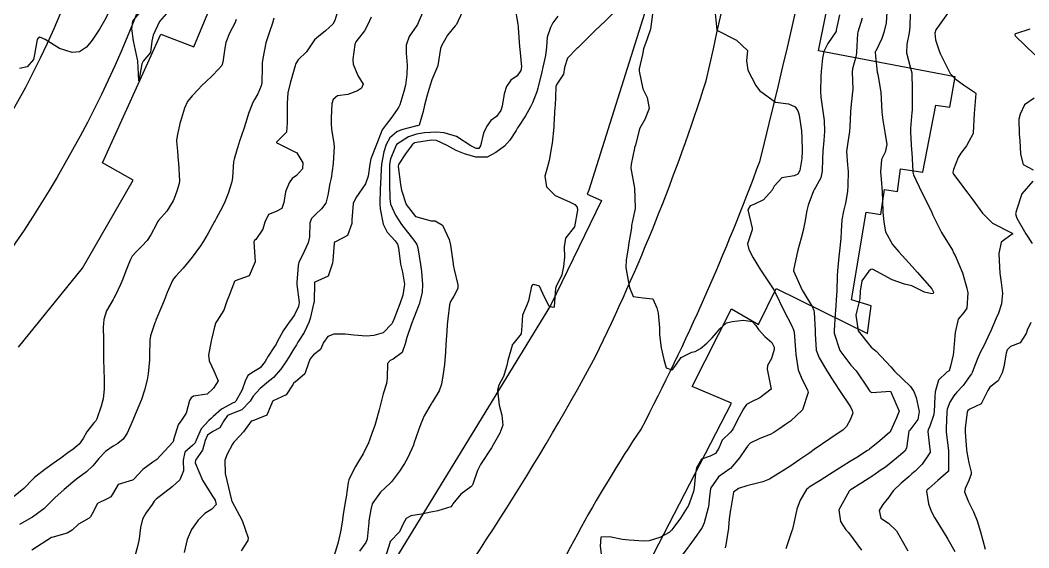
# Model space of a CAD drawing. Header units: metres. Extents: x 286371 to 293043, y 7462578 to 7466404.
# Drawn here: x 292310.4 to 292411.8, y 7462914.2 to 7462967.2 of the extents above; entities that cross this region are included whole.
import ezdxf

# ---------------------------------------------------------------- set-up
doc = ezdxf.new("R2010")
doc.units = ezdxf.units.M
doc.header["$MEASUREMENT"] = 0
for name, color, linetype in [('Curvas de Nivel 1m', 11, 'Continuous'), ('Curvas de Nivel 5m', 15, 'Continuous'), ('Edificações', 30, 'Continuous'), ('Vias primárias', 230, 'Continuous')]:
    doc.layers.add(name, color=color, linetype=linetype)

msp = doc.modelspace()

# ---------------------------------------------------------------- linework, layer by layer
at = {"layer": 'Curvas de Nivel 1m', "flags": 128}
for points, elevation in [([(292342.44, 7462968.46), (292342.05, 7462967.13), (292341.82, 7462966.76), (292341.1, 7462966.08), (292340.4, 7462965.52), (292339.98, 7462965.2), (292339.73, 7462964.79), (292339.19, 7462963.99), (292338.36, 7462963.17), (292338.13, 7462962.82), (292338.01, 7462962.48), (292337.54, 7462960.83), (292337.33, 7462959.85), (292337.26, 7462958.84), (292337.24, 7462957.88), (292337.26, 7462956.84), (292337.17, 7462955.92), (292336.24, 7462954.96), (292336.19, 7462954.9), (292336.19, 7462954.86), (292336.23, 7462954.8), (292336.33, 7462954.76), (292338.22, 7462953.84), (292338.81, 7462952.82), (292338.78, 7462952.23), (292338.19, 7462951.57), (292337.76, 7462951.26), (292337.46, 7462950.84), (292337.07, 7462949.93), (292336.91, 7462948.84), (292336.72, 7462948.26), (292336.13, 7462947.95), (292335.36, 7462947.64), (292335.02, 7462946.87), (292334.8, 7462946.17), (292334.09, 7462945.15), (292333.96, 7462945.02), (292333.9, 7462944.89), (292334.05, 7462942.88), (292333.43, 7462941.49), (292332.03, 7462940.98), (292331.99, 7462940.95), (292331.96, 7462940.92), (292331.42, 7462939.5), (292331.18, 7462938.93), (292330.87, 7462938.04), (292330.18, 7462936.94), (292330.09, 7462936.81), (292329.96, 7462936.38), (292329.67, 7462935.22), (292329.6, 7462934.95), (292329.34, 7462933.52), (292329.42, 7462932.95), (292329.88, 7462931.94), (292330.31, 7462930.94), (292330.14, 7462930.66), (292329.85, 7462930.22), (292329.21, 7462929.59), (292327.84, 7462929.41), (292327.59, 7462929.22), (292327.45, 7462928.98), (292327.1, 7462927.7), (292326.62, 7462926.99), (292326.29, 7462926.51), (292325.83, 7462925), (292325.82, 7462924.95), (292325.77, 7462924.78), (292324.15, 7462923.04), (292323.74, 7462922.76), (292322.76, 7462922.03), (292321.84, 7462921.07), (292321.78, 7462921), (292321.71, 7462920.95), (292320.28, 7462920.52), (292319.69, 7462919.57), (292319.52, 7462919.28), (292319.24, 7462919.11), (292318.2, 7462918.61), (292317.66, 7462917.58), (292317.5, 7462917.29), (292317.34, 7462917.14), (292316.27, 7462916.53), (292315.64, 7462915.96), (292315.16, 7462915.64), (292313.62, 7462915.22), (292313.61, 7462915.21), (292313.57, 7462915.2), (292311.6, 7462913.92)], 727), ([(292354.89, 7462968.11), (292354.42, 7462967.1), (292354.25, 7462966.74), (292354.13, 7462966.58), (292353.35, 7462965.64), (292352.75, 7462964.6), (292352.66, 7462964.32), (292352.39, 7462962.6), (292352.38, 7462962.58), (292352.35, 7462962.52), (292351.78, 7462961.16), (292351.61, 7462960.62), (292351.3, 7462959.63), (292351.03, 7462958.62), (292350.91, 7462958), (292350.5, 7462956.63), (292350.33, 7462956.56), (292350.26, 7462956.55), (292348.75, 7462956.16), (292348.25, 7462955.94), (292347.56, 7462955.36), (292347.19, 7462954.68), (292346.97, 7462953.94), (292346.73, 7462952.69), (292346.69, 7462952.19), (292346.61, 7462950.69), (292346.58, 7462950.27), (292346.55, 7462948.69), (292346.6, 7462948.23), (292346.9, 7462946.68), (292347.28, 7462945.86), (292348.09, 7462945), (292348.33, 7462944.66), (292348.44, 7462944.3), (292348.64, 7462942.66), (292348.83, 7462941.86), (292349.03, 7462940.65), (292348.88, 7462939.54), (292348.58, 7462938.66), (292347.96, 7462937.1), (292347.82, 7462936.81), (292347.75, 7462936.68), (292346.88, 7462935.75), (292345.94, 7462935.48), (292345.21, 7462935.44), (292343.94, 7462935.51), (292343.06, 7462935.63), (292341.94, 7462935.63), (292341.33, 7462935.38), (292340.9, 7462934.78), (292340.6, 7462934.1), (292339.91, 7462933.54), (292339.56, 7462933.14), (292339.44, 7462932.8), (292339.04, 7462931.64), (292338.04, 7462930.82), (292337.93, 7462930.76), (292337.86, 7462930.61), (292337.15, 7462929.53), (292335.84, 7462928.93), (292335.79, 7462928.9), (292335.76, 7462928.86), (292335.19, 7462927.48), (292333.8, 7462926.92), (292333.77, 7462926.92), (292333.63, 7462926.89), (292332.85, 7462925.83), (292332.01, 7462924.91), (292331.9, 7462924.78), (292331.77, 7462924.58), (292331.18, 7462923.5), (292330.99, 7462922.93), (292331.02, 7462921.63), (292331.19, 7462920.92), (292331.64, 7462918.96), (292331.66, 7462918.91), (292331.68, 7462918.87), (292332.74, 7462916.9), (292333.34, 7462915.18), (292333.31, 7462914.89), (292332.64, 7462913.87)], 724), ([(292360.12, 7462968.49), (292360.42, 7462966.76), (292360.45, 7462966.48), (292360.46, 7462966.44), (292360.59, 7462964.48), (292360.61, 7462964.25), (292360.79, 7462962.48), (292360.73, 7462962.1), (292360.34, 7462961.57), (292359.71, 7462961.12), (292359.3, 7462960.5), (292359.05, 7462959.77), (292358.84, 7462958.51), (292358.72, 7462958.08), (292358.28, 7462957.5), (292357.72, 7462957.07), (292357.32, 7462956.53), (292356.98, 7462955.81), (292356.68, 7462954.54), (292356.49, 7462954.28), (292356.23, 7462954.28), (292355.7, 7462954.55), (292354.25, 7462955.48), (292353.02, 7462955.83), (292352.25, 7462955.91), (292351.03, 7462955.85), (292350.25, 7462955.71), (292349.45, 7462955.45), (292348.23, 7462954.66), (292347.64, 7462953.24), (292347.54, 7462952.67), (292347.52, 7462951.33), (292347.53, 7462950.67), (292347.55, 7462949.28), (292347.64, 7462948.67), (292348.13, 7462947.58), (292348.75, 7462946.65), (292350.09, 7462944.93), (292350.29, 7462944.63), (292350.39, 7462944.31), (292350.66, 7462942.63), (292350.75, 7462941.91), (292350.86, 7462940.62), (292350.82, 7462939.8), (292350.51, 7462938.63), (292349.96, 7462937.27), (292349.73, 7462936.65), (292349.28, 7462935.3), (292349.12, 7462934.66), (292348.8, 7462933.77), (292347.9, 7462933.1), (292347.6, 7462932.98), (292347.32, 7462932.68), (292347.31, 7462931.25), (292347.24, 7462930.68), (292346.88, 7462929.65), (292346.65, 7462928.69), (292346.49, 7462928.02), (292346.12, 7462926.7), (292346.04, 7462926.46), (292345.79, 7462925.74), (292345.52, 7462924.97), (292345.41, 7462924.71), (292344.87, 7462923.6), (292344.35, 7462922.73), (292344.12, 7462922.35), (292343.73, 7462921.64), (292343.45, 7462921), (292343.39, 7462920.74), (292343.16, 7462919.27), (292343.08, 7462918.74), (292342.89, 7462917.52), (292342.76, 7462916.75), (292342.6, 7462915.79), (292342.36, 7462914.75), (292342.19, 7462914.18), (292341.77, 7462912.76)], 723), ([(292370.44, 7462968.27), (292368.47, 7462966.36), (292368.41, 7462966.31), (292367.43, 7462965.35), (292366.44, 7462964.39), (292366.41, 7462964.37), (292366.38, 7462964.35), (292365.42, 7462963.36), (292365.12, 7462962.41), (292365.02, 7462961.74), (292364.33, 7462960.73), (292364.24, 7462960.51), (292364.23, 7462960.43), (292364.16, 7462958.57), (292364.15, 7462958.43), (292364.05, 7462956.64), (292364.04, 7462956.43), (292363.87, 7462954.8), (292363.81, 7462954.43), (292363.58, 7462953.07), (292363.39, 7462952.44), (292363.13, 7462951.5), (292363.31, 7462950.44), (292364.16, 7462949.54), (292365.63, 7462948.92), (292366.14, 7462948.65), (292366.38, 7462948.39), (292366.43, 7462948.09), (292366.1, 7462946.39), (292365.22, 7462945.28), (292365.09, 7462944.41), (292365.1, 7462943.37), (292365.02, 7462942.41), (292364.84, 7462941.6), (292364.26, 7462940.42), (292364.21, 7462940.22), (292364.08, 7462938.42), (292364.06, 7462938.35), (292363.98, 7462938.29), (292363.57, 7462938.43), (292363.1, 7462939.34), (292362.59, 7462940.45), (292362.02, 7462940.61), (292361.89, 7462940.58), (292361.79, 7462940.46), (292361.48, 7462938.98), (292361.28, 7462938.47), (292360.89, 7462937.55), (292360.83, 7462936.47), (292360.76, 7462935.66), (292359.93, 7462934.62), (292359.87, 7462934.54), (292359.85, 7462934.49), (292359.41, 7462932.99), (292359.31, 7462932.49), (292359, 7462931.37), (292358.52, 7462930.5), (292358.37, 7462929.99), (292358.55, 7462928.5), (292358.82, 7462927.5), (292358.92, 7462926.5), (292358.6, 7462925.69), (292357.94, 7462924.51), (292357.77, 7462924.22), (292356.67, 7462922.54), (292356.36, 7462921.92), (292355.91, 7462920.55), (292355.84, 7462920.42), (292355.71, 7462920.3), (292354.71, 7462919.56), (292353.88, 7462918.58), (292353.81, 7462918.46), (292353.68, 7462918.29), (292352.39, 7462917.89), (292351.67, 7462917.74), (292350.75, 7462917.55), (292349.67, 7462917.39), (292349.2, 7462917.11), (292348.93, 7462916.66), (292348.53, 7462915.78), (292347.63, 7462914.85), (292347.57, 7462914.73), (292347.56, 7462914.68), (292347.1, 7462913.18)], 721), ([(292380.21, 7462968.18), (292380.41, 7462966.17), (292382.4, 7462965.15), (292383.49, 7462964.13), (292383.4, 7462963.09), (292383.53, 7462962.13), (292384.32, 7462960.59), (292384.69, 7462960.11), (292386.3, 7462958.91), (292387.61, 7462958.75), (292388.29, 7462958.47), (292388.57, 7462958.05), (292388.69, 7462957.63), (292388.91, 7462956.04), (292388.94, 7462955.34), (292389, 7462954.04), (292388.97, 7462953.28), (292388.76, 7462952.05), (292388.56, 7462951.68), (292388.19, 7462951.52), (292386.94, 7462951.32), (292386.17, 7462950.5), (292386.04, 7462950.21), (292385.97, 7462950.09), (292385.12, 7462949.13), (292384.14, 7462948.64), (292383.76, 7462948.5), (292383.53, 7462948.12), (292383.97, 7462946.26), (292383.95, 7462946.12), (292383.51, 7462944.69), (292383.62, 7462944.12), (292384.06, 7462943.3), (292384.8, 7462942.1), (292386.02, 7462940.27), (292386.14, 7462940.08), (292386.28, 7462939.81), (292387.12, 7462938.07), (292387.96, 7462936.45), (292388.13, 7462936.05), (292388.17, 7462935.83), (292388.32, 7462934.05), (292388.37, 7462933.59), (292388.58, 7462932.04), (292388.97, 7462931.13), (292389.54, 7462930.03), (292389.6, 7462929.78), (292389.01, 7462928.04), (292387.81, 7462926.88), (292387.32, 7462926.55), (292386.63, 7462926.08), (292386.14, 7462925.74), (292385.79, 7462925.55), (292384.74, 7462925.15), (292383.77, 7462924.69), (292383.51, 7462924.39), (292383.34, 7462924.13), (292382.68, 7462923.21), (292381.8, 7462922.15), (292381.76, 7462922.12), (292381.73, 7462922.11), (292380.59, 7462921.3), (292379.8, 7462920.18), (292379.78, 7462920.11), (292379.69, 7462919.31), (292379.58, 7462918.29), (292379.56, 7462918.19), (292379.16, 7462916.68), (292378.93, 7462916.2), (292378.41, 7462915.43), (292377.62, 7462914.33), (292377.56, 7462914.27), (292377.53, 7462914.22), (292376.7, 7462913.12)], 719), ([(292397.48, 7462967.92), (292397.43, 7462966.91), (292397.2, 7462965.92), (292396.99, 7462965.33), (292396.38, 7462964.06), (292396.34, 7462963.97), (292396.34, 7462963.94), (292396.37, 7462963.53), (292396.54, 7462961.93), (292396.58, 7462961.69), (292396.89, 7462959.93), (292396.94, 7462959.29), (292397, 7462957.92), (292397.09, 7462957.11), (292397.28, 7462955.92), (292397.49, 7462954.66), (292397.32, 7462953.92), (292396.96, 7462953.17), (292396.85, 7462951.92), (292396.92, 7462951.18), (292397.04, 7462949.92), (292397.06, 7462949.01), (292397.1, 7462947.92), (292397.18, 7462946.86), (292397.36, 7462945.92), (292398.08, 7462944.62), (292398.71, 7462943.89), (292400.05, 7462942.43), (292400.55, 7462941.87), (292402.02, 7462940.17), (292402.17, 7462939.84), (292402.14, 7462939.72), (292402.01, 7462939.67), (292401.27, 7462939.86), (292400.02, 7462940.49), (292399.27, 7462940.64), (292398.03, 7462941.1), (292396.5, 7462941.93), (292396.05, 7462942.14), (292395.88, 7462942.11), (292395.69, 7462941.94), (292395, 7462940.98), (292394.83, 7462939.95), (292394.78, 7462939.18), (292394.48, 7462937.96), (292394.38, 7462937.55), (292394.61, 7462935.95), (292395.92, 7462934.33), (292396.41, 7462933.93), (292397.89, 7462932.34), (292398.28, 7462931.9), (292399.86, 7462930.37), (292400.22, 7462929.87), (292400.43, 7462929.28), (292400.75, 7462927.86), (292400.6, 7462927.07), (292399.8, 7462926), (292399.73, 7462925.94), (292399.71, 7462925.88), (292399.47, 7462924.17), (292399.31, 7462923.88), (292398.48, 7462923.17), (292397.74, 7462922.56), (292397.37, 7462922.28), (292396.82, 7462921.92), (292396.18, 7462921.48), (292395.72, 7462921.18), (292394.97, 7462920.69), (292393.81, 7462919.96), (292393.7, 7462919.87), (292392.66, 7462917.99), (292392.85, 7462916.8), (292393.39, 7462915.98), (292393.64, 7462915.71), (292394.95, 7462913.95)], 716), ([(292332.12, 7462967.23), (292332.02, 7462966.92), (292331.46, 7462965.87), (292331.08, 7462964.93), (292330.97, 7462964.35), (292330.8, 7462962.94), (292330.67, 7462962.62), (292330.34, 7462962.23), (292329.71, 7462961.57), (292329.08, 7462960.96), (292328.69, 7462960.59), (292328.31, 7462960.19), (292327.72, 7462959.57), (292327.25, 7462958.99), (292326.94, 7462958.34), (292326.52, 7462957), (292326.47, 7462956.79), (292326.24, 7462955.69), (292326.13, 7462955.11), (292326.13, 7462955.01), (292326.22, 7462954), (292326.31, 7462953), (292326.32, 7462952.88), (292326.44, 7462951), (292326.41, 7462950.76), (292326.16, 7462950), (292325.91, 7462949.25), (292325.81, 7462949.01), (292325.16, 7462947.98), (292324.33, 7462947.03), (292324.23, 7462946.91), (292324.11, 7462946.69), (292323.55, 7462945.59), (292323.17, 7462945.05), (292322.65, 7462944.48), (292322.07, 7462943.88), (292321.68, 7462943.45), (292321.46, 7462943.07), (292321.06, 7462942.05), (292320.71, 7462941.08), (292320.51, 7462940.6), (292320, 7462939.53), (292319.85, 7462939.24), (292319.77, 7462939.1), (292319.11, 7462937.97), (292318.83, 7462937.11), (292318.76, 7462936.3), (292318.78, 7462935.11), (292318.8, 7462934), (292318.81, 7462933.12), (292318.83, 7462932.06), (292318.85, 7462931.11), (292318.85, 7462930.11), (292318.75, 7462929.12), (292318.55, 7462928.4), (292318.13, 7462927.13), (292318.01, 7462926.93), (292317.81, 7462926.71), (292317.13, 7462925.81), (292316.75, 7462925.15), (292316.35, 7462924.58), (292315.76, 7462924.07), (292315.22, 7462923.71), (292314.5, 7462923.18), (292314.07, 7462922.87), (292313.74, 7462922.65), (292312.89, 7462922.04), (292311.85, 7462921.22), (292311.78, 7462921.16), (292311.72, 7462921.09), (292310.8, 7462920.14), (292309.73, 7462919.25)], 729), ([(292335.92, 7462967.35), (292335.78, 7462966.86), (292335.44, 7462965.9), (292335.1, 7462964.87), (292334.8, 7462963.31), (292334.75, 7462962.88), (292334.73, 7462962.49), (292334.71, 7462960.88), (292334.64, 7462960.56), (292334.31, 7462959.77), (292333.98, 7462959.21), (292333.79, 7462958.89), (292333.38, 7462957.8), (292333.1, 7462956.9), (292332.9, 7462956.26), (292332.44, 7462954.91), (292332.39, 7462954.76), (292332.22, 7462954.24), (292331.91, 7462953.21), (292331.85, 7462952.92), (292331.74, 7462951.36), (292331.68, 7462950.92), (292331.32, 7462949.77), (292330.99, 7462948.93), (292330.71, 7462948.36), (292330.12, 7462947.25), (292330.01, 7462947.05), (292329.96, 7462946.95), (292329.3, 7462945.76), (292328.83, 7462944.96), (292328.54, 7462944.51), (292328.07, 7462943.85), (292327.69, 7462943.35), (292327.4, 7462942.98), (292326.79, 7462942.25), (292326.03, 7462941.42), (292325.84, 7462941.19), (292325.73, 7462941.01), (292325.2, 7462939.82), (292324.88, 7462939.02), (292324.63, 7462938.38), (292324.06, 7462937.03), (292324.04, 7462936.96), (292323.96, 7462936.75), (292323.52, 7462935.47), (292323.45, 7462935.04), (292323.43, 7462933.52), (292323.41, 7462933.04), (292323.29, 7462931.64), (292323.19, 7462931.04), (292322.91, 7462930), (292322.6, 7462929.05), (292321.82, 7462927.15), (292321.78, 7462927.07), (292321.19, 7462925.68), (292320.78, 7462925.09), (292320.23, 7462924.64), (292319.76, 7462924.38), (292319.01, 7462923.86), (292318.34, 7462923.13), (292318.07, 7462922.8), (292317.73, 7462922.4), (292317.08, 7462921.79), (292316.22, 7462921.16), (292315.93, 7462920.94), (292315.71, 7462920.75), (292314.86, 7462920.02), (292313.9, 7462919.19), (292313.79, 7462919.09), (292313.68, 7462918.97), (292312.79, 7462918.08), (292311.65, 7462917.26), (292311.64, 7462917.24), (292311.6, 7462917.23), (292310.37, 7462916.52)], 728), ([(292345.68, 7462967.46), (292345.34, 7462966.71), (292345.03, 7462966.09), (292344.39, 7462965.3), (292344.14, 7462964.98), (292344.04, 7462964.73), (292343.86, 7462963.23), (292343.87, 7462962.73), (292344.34, 7462961.61), (292344.9, 7462960.72), (292344.71, 7462960.33), (292344.31, 7462960.06), (292343.34, 7462959.71), (292342.31, 7462959.55), (292341.87, 7462959.19), (292341.75, 7462958.76), (292341.68, 7462957.35), (292341.67, 7462956.76), (292341.71, 7462956.22), (292341.94, 7462954.76), (292341.96, 7462954.49), (292341.86, 7462952.77), (292341.66, 7462951.29), (292341.52, 7462950.77), (292341.34, 7462949.6), (292341.13, 7462948.78), (292340.7, 7462948.23), (292340.13, 7462947.67), (292339.69, 7462947.23), (292339.52, 7462946.8), (292339.49, 7462945.4), (292339.35, 7462944.81), (292338.94, 7462943.94), (292338.43, 7462942.82), (292338.36, 7462942.51), (292338.22, 7462940.82), (292338.23, 7462940.61), (292338.45, 7462938.82), (292338.4, 7462938.41), (292337.98, 7462937.57), (292337.67, 7462937.13), (292337.44, 7462936.83), (292336.83, 7462935.95), (292336.26, 7462934.85), (292336.15, 7462934.63), (292335.92, 7462934.29), (292335.34, 7462933.43), (292335.05, 7462932.87), (292334.53, 7462932.23), (292333.88, 7462931.86), (292333.28, 7462931.49), (292333.04, 7462930.9), (292332.72, 7462930.03), (292332.09, 7462928.91), (292331.97, 7462928.78), (292331.83, 7462928.72), (292330.65, 7462928.11), (292329.81, 7462927.36), (292329.6, 7462927.15), (292329.38, 7462926.95), (292328.62, 7462926.13), (292328.1, 7462924.97), (292328.01, 7462924.73), (292327.77, 7462924.47), (292326.98, 7462923.76), (292326.81, 7462922.99), (292326.83, 7462921.89), (292326.47, 7462920.99), (292325.7, 7462920.29), (292324.08, 7462919.04), (292323.88, 7462918.84), (292323.68, 7462918.52), (292323.06, 7462917.65), (292322.71, 7462917.06), (292322.5, 7462916.2), (292322.38, 7462915.06), (292322.25, 7462914.43), (292321.89, 7462913.07)], 726), ([(292364.43, 7462967.57), (292363.95, 7462966.9), (292363.7, 7462966.44), (292363.38, 7462965.46), (292363.29, 7462964.44), (292363.2, 7462963.61), (292362.95, 7462962.45), (292362.83, 7462961.96), (292362.46, 7462960.45), (292362.43, 7462960.34), (292362.32, 7462959.96), (292361.89, 7462958.87), (292361.69, 7462958.46), (292361.19, 7462957.56), (292360.5, 7462956.48), (292360.4, 7462956.34), (292360.26, 7462956.09), (292359.63, 7462955.1), (292359.08, 7462954.5), (292358.59, 7462954.14), (292358.22, 7462953.88), (292357.34, 7462953.4), (292356.22, 7462953.39), (292355.05, 7462953.74), (292354.23, 7462954.07), (292353.34, 7462954.59), (292352.24, 7462955.07), (292351.75, 7462955.1), (292350.24, 7462954.88), (292350.05, 7462954.83), (292349.81, 7462954.64), (292349.14, 7462953.74), (292348.45, 7462952.66), (292348.4, 7462952.46), (292348.64, 7462950.66), (292348.74, 7462950.08), (292349.19, 7462948.65), (292350.13, 7462947.45), (292351.71, 7462947.02), (292352.12, 7462947), (292352.86, 7462946.59), (292353.54, 7462945.13), (292353.67, 7462944.58), (292353.92, 7462942.7), (292353.93, 7462942.58), (292354.04, 7462942.12), (292354.38, 7462940.57), (292354.38, 7462940.2), (292354, 7462939.46), (292353.65, 7462938.92), (292353.55, 7462938.58), (292353.38, 7462937.17), (292353.33, 7462936.58), (292353.3, 7462935.94), (292353.2, 7462934.59), (292353.15, 7462933.83), (292353.04, 7462932.59), (292352.93, 7462931.64), (292352.75, 7462930.6), (292352.51, 7462929.95), (292351.84, 7462928.83), (292351.76, 7462928.69), (292351.71, 7462928.62), (292351.01, 7462927.43), (292350.67, 7462926.63), (292350.45, 7462925.98), (292349.99, 7462924.64), (292349.93, 7462924.48), (292349.77, 7462924.12), (292349.3, 7462923.11), (292349.05, 7462922.65), (292348.52, 7462921.87), (292347.72, 7462920.81), (292347.66, 7462920.73), (292347.59, 7462920.68), (292346.62, 7462919.77), (292345.84, 7462918.7), (292345.8, 7462918.59), (292345.67, 7462918.02), (292345.47, 7462916.89), (292345.45, 7462916.71), (292345.29, 7462915.05), (292345.14, 7462914.71), (292344.51, 7462913.83)], 722), ([(292392.74, 7462967.69), (292392.42, 7462966.15), (292392.39, 7462966.02), (292392.37, 7462966), (292391.58, 7462964.81), (292391.17, 7462964.01), (292391.02, 7462963.36), (292390.89, 7462962.02), (292390.86, 7462961.49), (292390.84, 7462960.02), (292390.88, 7462959.44), (292391.07, 7462958.01), (292391.2, 7462957.08), (292391.25, 7462956.01), (292391.17, 7462955.08), (292391.07, 7462954.01), (292391.03, 7462953.19), (292391, 7462952.01), (292390.88, 7462951.32), (292390.16, 7462950.07), (292390.15, 7462950.04), (292390.13, 7462950.02), (292389.6, 7462948.57), (292389.46, 7462948.03), (292389.26, 7462946.89), (292389.08, 7462946.04), (292388.88, 7462945.26), (292388.56, 7462944.05), (292388.47, 7462943.64), (292388.11, 7462942.05), (292388.12, 7462941.98), (292389, 7462940.04), (292389.99, 7462938.4), (292390.16, 7462938.02), (292390.2, 7462937.8), (292390.31, 7462936.02), (292390.31, 7462935.66), (292390.39, 7462934.02), (292390.69, 7462933.24), (292391.45, 7462932), (292391.88, 7462931.32), (292392.74, 7462929.98), (292393.83, 7462928.32), (292394.03, 7462927.96), (292394.07, 7462927.71), (292393.81, 7462927.02), (292393.43, 7462926.34), (292393.07, 7462925.98), (292392.31, 7462925.47), (292391.78, 7462925.1), (292390.21, 7462924.03), (292389.76, 7462923.72), (292388.75, 7462923.04), (292387.74, 7462922.34), (292387.58, 7462922.23), (292387.32, 7462922.07), (292386.34, 7462921.46), (292385.72, 7462921.06), (292385.03, 7462920.79), (292383.71, 7462920.47), (292383.44, 7462920.4), (292382.59, 7462920.14), (292382.09, 7462919.76), (292381.82, 7462918.15), (292381.8, 7462918.03), (292381.66, 7462917.07), (292381.6, 7462916.2), (292381.6, 7462916.16), (292381.31, 7462914.47), (292381.27, 7462914.16)], 718), ([(292395.03, 7462967.36), (292394.58, 7462965.96), (292394.55, 7462965.81), (292394.45, 7462963.96), (292394.45, 7462963.89), (292394.37, 7462963.49), (292394.05, 7462962.26), (292394.03, 7462961.97), (292394.08, 7462960.21), (292394.06, 7462959.97), (292393.88, 7462958.38), (292393.84, 7462957.97), (292393.78, 7462956.45), (292393.76, 7462955.97), (292393.55, 7462954.66), (292393.46, 7462953.98), (292393.55, 7462952.62), (292393.6, 7462951.97), (292393.59, 7462950.56), (292393.55, 7462949.97), (292393.33, 7462948.79), (292393.13, 7462947.98), (292392.99, 7462947.11), (292392.9, 7462945.98), (292392.86, 7462945.22), (292392.73, 7462943.98), (292392.66, 7462943.39), (292392.53, 7462941.99), (292392.52, 7462941.5), (292392.48, 7462939.99), (292392.45, 7462939.54), (292392.34, 7462937.99), (292392.31, 7462937.66), (292392.21, 7462935.99), (292392.22, 7462935.72), (292392.77, 7462933.98), (292393.89, 7462932.51), (292394.41, 7462931.96), (292395.6, 7462930.19), (292395.77, 7462929.94), (292395.85, 7462929.84), (292396, 7462929.78), (292397.85, 7462929.9), (292398.75, 7462927.89), (292398.48, 7462927.23), (292397.87, 7462925.9), (292397.85, 7462925.85), (292397.79, 7462925.77), (292396.8, 7462924.9), (292395.77, 7462924.07), (292395.68, 7462924.02), (292395.57, 7462923.94), (292394.47, 7462923.24), (292393.75, 7462922.79), (292392.47, 7462921.99), (292391.73, 7462921.52), (292390.8, 7462920.94), (292389.71, 7462920.25), (292389.58, 7462920.17), (292389.43, 7462920.04), (292388.8, 7462918.94), (292388.47, 7462918.05), (292388.32, 7462917.4), (292388.02, 7462916.06), (292387.93, 7462915.77), (292387.63, 7462914.86), (292387.43, 7462914.26), (292387.35, 7462914.07)], 717), ([(292403.6, 7462967.82), (292402.41, 7462966.19), (292402.32, 7462965.85), (292402.39, 7462965.19), (292402.71, 7462964.17), (292402.85, 7462963.83), (292403.35, 7462962.82), (292403.87, 7462961.82), (292404.34, 7462961.29), (292405.21, 7462960.68), (292406.32, 7462959.94), (292406.41, 7462959.87), (292406.45, 7462959.78), (292406.28, 7462957.78), (292406.18, 7462955.86), (292406.16, 7462955.79), (292405.5, 7462954.53), (292404.94, 7462953.8), (292404.66, 7462953.37), (292404.2, 7462952.15), (292404.12, 7462951.89), (292404.12, 7462951.82), (292404.19, 7462951.7), (292405.65, 7462949.79), (292406.15, 7462949.11), (292407.1, 7462947.77), (292408.12, 7462946.77), (292410.03, 7462945.8), (292410.1, 7462945.76), (292410.13, 7462945.72), (292410.14, 7462945.69), (292410.1, 7462945.66), (292408.97, 7462944.86), (292408.74, 7462943.74), (292408.79, 7462943.01), (292408.85, 7462941.74), (292408.97, 7462940.8), (292409.11, 7462939.74), (292409.03, 7462938.69), (292408.7, 7462937.74), (292408.48, 7462937.24), (292407.95, 7462935.96), (292407.89, 7462935.81), (292407.86, 7462935.76), (292407.23, 7462934.46), (292406.88, 7462933.77), (292406.58, 7462933.09), (292406.06, 7462931.78), (292406.01, 7462931.66), (292405.88, 7462931.46), (292405.18, 7462930.48), (292404.54, 7462929.8), (292404.22, 7462929.44), (292403.84, 7462928.8), (292403.56, 7462928.09), (292403.52, 7462927.82), (292403.45, 7462926.17), (292403.45, 7462925.82), (292403.68, 7462923.9), (292403.68, 7462923.82), (292403.68, 7462921.87), (292403.66, 7462921.82), (292402.63, 7462920.92), (292401.71, 7462920.14), (292401.55, 7462920), (292401.47, 7462919.85), (292401.69, 7462918.58), (292401.95, 7462917.84), (292402.29, 7462917.21), (292403.16, 7462915.82), (292403.63, 7462915.03), (292404.33, 7462913.8)], 714), ([(292411.85, 7462966.26), (292410.41, 7462965.8), (292410.35, 7462965.77), (292410.34, 7462965.72), (292410.4, 7462965.6), (292412.37, 7462963.68)], 713), ([(292412.31, 7462959.34), (292411.34, 7462958.66), (292410.88, 7462957.71), (292410.77, 7462957.22), (292410.78, 7462955.71), (292410.87, 7462955.08), (292410.92, 7462953.7), (292411.18, 7462952.68), (292412.2, 7462952.14)], 713), ([(292412.18, 7462950.98), (292411.07, 7462949.71), (292410.51, 7462948.09), (292410.44, 7462947.72), (292410.56, 7462947.29), (292411.46, 7462945.7), (292412.09, 7462944.72)], 713), ([(292411.96, 7462936.81), (292411.61, 7462936.04), (292411.48, 7462935.7), (292410.88, 7462934.77), (292409.92, 7462934.4), (292409.58, 7462934.07), (292409.47, 7462933.73), (292409.26, 7462932.36), (292409.08, 7462931.74), (292408.67, 7462930.95), (292407.86, 7462930.3), (292407.63, 7462929.98), (292407.56, 7462929.76), (292406.99, 7462928.62), (292405.83, 7462928.09), (292405.65, 7462927.96), (292405.57, 7462927.79), (292405.38, 7462926.21), (292405.38, 7462925.79), (292405.51, 7462924.05), (292405.54, 7462923.79), (292405.75, 7462922.7), (292405.97, 7462921.78), (292405.96, 7462921.56), (292405.72, 7462920.94), (292405.37, 7462920.13), (292405.29, 7462919.79), (292405.69, 7462918.79), (292406.2, 7462917.78), (292406.56, 7462916.87), (292406.92, 7462915.77), (292407.36, 7462914.02)], 713)]:
    msp.add_lwpolyline(points, dxfattribs=dict(at, elevation=elevation))
at = {"layer": 'Curvas de Nivel 5m', "flags": 128}
for points, elevation in [([(292319.35, 7462968.02), (292318.89, 7462967.12), (292318.41, 7462966.27), (292317.67, 7462965.14), (292317.08, 7462964.45), (292316.38, 7462963.97), (292315.64, 7462963.9), (292314.38, 7462964.31), (292312.95, 7462965.21), (292312.4, 7462965.44), (292312.24, 7462965.37), (292312.13, 7462965.22), (292311.87, 7462963.72), (292311.77, 7462963.22), (292311.11, 7462962.47), (292310.35, 7462962.31)], 730), ([(292325.36, 7462968.1), (292324.42, 7462967.03), (292323.8, 7462965.64), (292323.65, 7462965.05), (292323.51, 7462963.92), (292322.79, 7462963.06), (292322.64, 7462962.77), (292322.33, 7462961.06), (292322.23, 7462963.07), (292322.21, 7462963.22), (292321.82, 7462965.07), (292321.64, 7462966.3), (292321.73, 7462967.07), (292322.44, 7462967.94)], 730), ([(292350.93, 7462968.14), (292350.42, 7462966.88), (292350.33, 7462966.72), (292350.26, 7462966.64), (292349.52, 7462965.52), (292349.21, 7462964.65), (292349.19, 7462963.84), (292349.3, 7462962.65), (292349.27, 7462961.72), (292349.13, 7462960.65), (292348.97, 7462960), (292348.56, 7462958.66), (292348.48, 7462958.47), (292348.29, 7462958.19), (292347.67, 7462957.28), (292347.19, 7462956.68), (292346.8, 7462956.14), (292346.23, 7462954.69), (292345.67, 7462953.25), (292345.56, 7462952.7), (292345.4, 7462951.49), (292345.12, 7462950.71), (292344.15, 7462949.31), (292343.88, 7462948.74), (292343.76, 7462947.1), (292343.75, 7462946.74), (292343.31, 7462945.53), (292342.09, 7462944.9), (292342, 7462944.85), (292341.98, 7462944.77), (292341.82, 7462943.01), (292341.8, 7462942.77), (292341.36, 7462941.45), (292340.02, 7462940.84), (292340, 7462940.82), (292339.99, 7462940.8), (292339.95, 7462938.84), (292339.94, 7462938.8), (292339.56, 7462937.21), (292339.42, 7462936.8), (292338.94, 7462935.81), (292338.33, 7462934.82), (292338.17, 7462934.57), (292337.91, 7462934.17), (292337.41, 7462933.33), (292337.13, 7462932.84), (292336.62, 7462932.1), (292335.87, 7462931.28), (292335.65, 7462931.08), (292335.38, 7462930.86), (292334.55, 7462930.18), (292333.84, 7462929.4), (292333.64, 7462929.08), (292333.53, 7462928.89), (292332.7, 7462928.02), (292331.82, 7462927.71), (292331.27, 7462927.47), (292330.89, 7462926.93), (292330.5, 7462926.23), (292329.79, 7462925.86), (292329.24, 7462925.49), (292329.02, 7462924.96), (292328.75, 7462923.97), (292328.05, 7462922.97), (292327.99, 7462922.72), (292328.73, 7462920.96), (292329.69, 7462919.46), (292330.02, 7462918.94), (292330.11, 7462918.51), (292329.67, 7462918.04), (292328.99, 7462917.63), (292328.3, 7462916.96), (292327.64, 7462916), (292327.19, 7462914.99), (292326.91, 7462913.69)], 725), ([(292399.85, 7462967.88), (292399.8, 7462966.5), (292399.73, 7462965.88), (292399.51, 7462964.76), (292399.47, 7462963.89), (292399.88, 7462962.35), (292400, 7462961.88), (292400.04, 7462960.16), (292400.04, 7462959.88), (292400.04, 7462958.13), (292400.02, 7462957.88), (292399.86, 7462956.28), (292399.87, 7462955.88), (292399.99, 7462954.12), (292400.01, 7462953.88), (292400.1, 7462951.97), (292400.11, 7462951.88), (292400.19, 7462951.62), (292401.01, 7462949.86), (292401.92, 7462948.07), (292402.02, 7462947.85), (292402.13, 7462947.59), (292403, 7462945.83), (292404.08, 7462944.07), (292404.21, 7462943.81), (292404.35, 7462943.53), (292405.1, 7462941.8), (292405.55, 7462940.26), (292405.62, 7462939.79), (292405.53, 7462938.25), (292405.22, 7462937.8), (292404.65, 7462937.12), (292404.37, 7462935.81), (292404.32, 7462935.43), (292404.2, 7462933.81), (292404.16, 7462933.56), (292403.89, 7462932.4), (292403.75, 7462931.96), (292403.54, 7462931.82), (292402.68, 7462931.02), (292402.36, 7462929.84), (292402.32, 7462929.36), (292402.24, 7462927.84), (292402.18, 7462927.47), (292401.8, 7462926.4), (292401.64, 7462926.01), (292401.6, 7462925.85), (292401.77, 7462924.36), (292401.85, 7462923.84), (292401.84, 7462923.76), (292401.76, 7462923.62), (292401.03, 7462922.57), (292400.34, 7462921.87), (292400.01, 7462921.59), (292399.73, 7462921.34), (292398.93, 7462920.67), (292398.14, 7462919.9), (292397.95, 7462919.65), (292397.69, 7462919.26), (292397.08, 7462918.52), (292396.72, 7462917.92), (292396.89, 7462917.15), (292397.66, 7462916.65), (292398.47, 7462915.89), (292399.61, 7462913.87)], 715), ([(292373.95, 7462967.78), (292373.75, 7462966.27), (292373.41, 7462965.29), (292373.06, 7462964.28), (292372.94, 7462963.72), (292372.63, 7462962.29), (292372.61, 7462962.03), (292372.97, 7462960.28), (292373.42, 7462959.39), (292373.61, 7462958.28), (292373.19, 7462957.2), (292372.69, 7462956.3), (292372.57, 7462955.99), (292372.23, 7462954.61), (292372.16, 7462954.37), (292372.14, 7462954.31), (292371.8, 7462952.71), (292371.79, 7462952.31), (292372.16, 7462950.3), (292372.21, 7462948.3), (292372.2, 7462948.24), (292372.13, 7462947.94), (292371.86, 7462946.55), (292371.83, 7462946.31), (292371.58, 7462944.81), (292371.5, 7462944.31), (292371.3, 7462943.07), (292371.27, 7462942.32), (292371.53, 7462940.81), (292371.63, 7462940.31), (292372, 7462939.4), (292373, 7462939.29), (292374, 7462939.17), (292374.4, 7462938.27), (292374.51, 7462937.73), (292374.65, 7462936.26), (292374.66, 7462935.55), (292374.83, 7462934.26), (292375.09, 7462933.08), (292375.31, 7462932.25), (292375.89, 7462932.06), (292376.01, 7462932.12), (292376.09, 7462932.24), (292376.84, 7462933.3), (292377.92, 7462933.82), (292378.23, 7462933.9), (292378.76, 7462934.2), (292379.4, 7462934.72), (292379.94, 7462935.26), (292380.37, 7462935.76), (292380.71, 7462936.17), (292381.38, 7462936.75), (292381.97, 7462936.9), (292383.08, 7462937.02), (292383.97, 7462936.89), (292384.33, 7462936.49), (292384.59, 7462936.11), (292385.24, 7462935.4), (292385.93, 7462934.79), (292386.17, 7462934.33), (292386.18, 7462934.09), (292385.91, 7462933.17), (292385.51, 7462932.49), (292385.46, 7462932.1), (292385.86, 7462930.09), (292384.74, 7462929.22), (292383.84, 7462928.8), (292383.4, 7462928.57), (292383.11, 7462928.14), (292382.65, 7462927.31), (292382.07, 7462926.15), (292381.97, 7462925.97), (292381.79, 7462925.78), (292380.95, 7462924.99), (292380.61, 7462924.17), (292380.28, 7462923.65), (292379.75, 7462923.39), (292378.88, 7462923.07), (292378.38, 7462922.2), (292378.27, 7462921.66), (292378.14, 7462920.21), (292378.08, 7462919.82), (292377.68, 7462918.69), (292377.53, 7462918.36), (292377.45, 7462918.22), (292376.75, 7462917.14), (292376.1, 7462916.24), (292375.9, 7462915.98), (292375.64, 7462915.72), (292374.69, 7462915.2), (292373.62, 7462914.86), (292373.07, 7462914.83), (292371.62, 7462914.93), (292370.94, 7462914.99), (292369.63, 7462915.27), (292368.75, 7462915.23), (292368.68, 7462914.35), (292368.81, 7462913.56)], 720)]:
    msp.add_lwpolyline(points, dxfattribs=dict(at, elevation=elevation))
at = {"layer": 'Edificações'}
for points, elevation in [([(292374.06, 7462913.52), (292381.9, 7462928.71), (292377.93, 7462930.37), (292381.9, 7462938.16), (292384.59, 7462936.6), (292386.39, 7462940.2), (292395.57, 7462935.71), (292395.93, 7462938.46), (292393.95, 7462939.06), (292395.43, 7462947.89), (292396.88, 7462947.63), (292397.26, 7462950.16), (292398.58, 7462949.95), (292398.87, 7462952.23), (292401.13, 7462951.9), (292402.41, 7462958.62), (292403.84, 7462958.42), (292404.37, 7462961.46), (292390.63, 7462964.09), (292397.14, 7462996.29), (292414.85, 7462993.1)], 714.09), ([(292310.25, 7462934.31), (292316.68, 7462942.27), (292321.79, 7462951.1), (292318.71, 7462952.84), (292324.56, 7462965.76), (292327.87, 7462964.48), (292330.28, 7462970.3)], 743.75), ([(292373.14, 7462967.82), (292367.55, 7462950.09), (292367.4, 7462949.7), (292368.84, 7462949.06), (292363.7, 7462938.51), (292346.77, 7462910.81)], 743.75)]:
    msp.add_lwpolyline(points, dxfattribs=dict(at, elevation=elevation))
at = {"layer": 'Vias primárias'}
msp.add_lwpolyline([(292384.7, 7462952.95, -0.032101), (292372.81, 7462926.12, 0.046471), (292361.02, 7462904.44, 0.639875), (292380.5, 7462891.25, 0.006799), (292416.54, 7462907.76), (292429.14, 7462913.39), (292433.62, 7462915.84, 0.239882), (292438.42, 7462924.21), (292441.43, 7462973.67), (292442.58, 7462996.95, 0.078219), (292431.41, 7463072.9)], format="xyb", dxfattribs=at)
for points, elevation in [([(292406.71, 7463067.05), (292406.25, 7463064.18), (292399.65, 7463027.56), (292397.49, 7463014.55, -0.020072), (292384.7, 7462952.95, 1.234677)], 714.3), ([(292331.2, 7463049.25), (292320.49, 7462988.26, -0.139791), (292297.83, 7462941.57)], 731.08)]:
    msp.add_lwpolyline(points, format="xyb", dxfattribs=dict(at, elevation=elevation))
at = {"layer": 'Vias primárias', "elevation": 743.75}
msp.add_lwpolyline([(292338.59, 7463050.68), (292333.48, 7463017.98), (292328.08, 7462988.23, -0.220566), (292270.68, 7462908.86, -0.028956), (292252.23, 7462900.18, 0.252501), (292246.28, 7462892.3), (292242.94, 7462873.81), (292240.22, 7462858.72, 0.438591), (292250.54, 7462843.21, 0.095518), (292251.84, 7462843.13, 0.109873), (292262.17, 7462845.05, 0.103105), (292317.38, 7462872.01, 0.045009), (292346.4, 7462899.66, 0.039256), (292368.22, 7462933.37, 0.036669), (292379.34, 7462961.06, 0.021057), (292398.4, 7463064.93)], format="xyb", close=True, dxfattribs=at)

doc.saveas('drawing.dxf')
